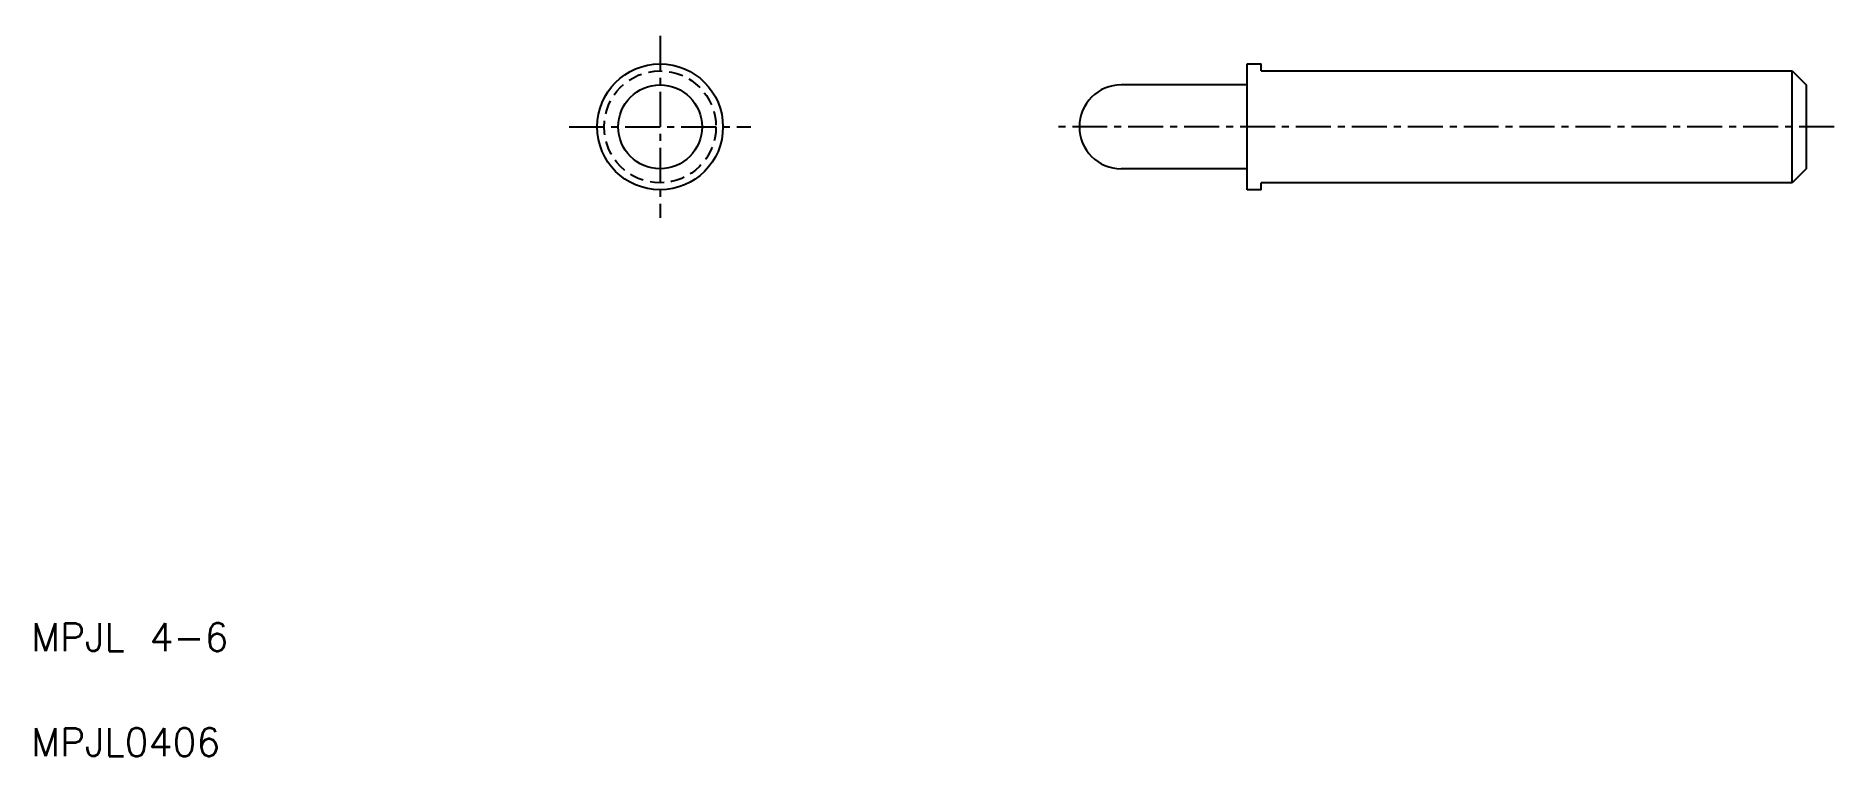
# Model space of a CAD drawing. Extents: x 2.7 to 67, y 2.5 to 28.2.
import ezdxf

# ---------------------------------------------------------------- set-up
doc = ezdxf.new("R2010")
doc.units = 0
doc.linetypes.add('CENTER', pattern=[2, 1.25, -0.25, 0.25, -0.25])
doc.linetypes.add('DASHED', pattern=[0.75, 0.5, -0.25])
doc.layers.get('0').update_dxf_attribs({"linetype": 'CONTINUOUS'})
doc.layers.add('CENTER', color=1, linetype='CENTER')
doc.styles.get("Standard").update_dxf_attribs({"font": 'txt.shx', "bigfont": 'bigfont.shx'})

msp = doc.modelspace()

# ---------------------------------------------------------------- linework, layer by layer
at = {"color": 7, "linetype": 'CONTINUOUS'}
for p, q in [((46, 22.75), (46, 27.25)), ((46, 27.25), (46.5, 27.25)), ((46.5, 27), (46.5, 27.25)), ((46, 26.5), (41.5, 26.5)), ((46.5, 27), (65.5, 27)), ((65.5, 23), (65.5, 27)), ((65.5, 27), (66, 26.5)), ((66, 26.5), (66, 23.5)), ((46, 23.5), (41.5, 23.5)), ((66, 23.5), (65.5, 23)), ((46.5, 22.75), (46, 22.75)), ((65.5, 23), (46.5, 23)), ((46.5, 22.75), (46.5, 23))]:
    msp.add_line(p, q, dxfattribs=at)
for radius in [2.25, 1.5]:
    msp.add_circle((25, 25), radius, dxfattribs=at)
at = {"color": 3, "linetype": 'DASHED'}
msp.add_circle((25, 25), 2, dxfattribs=at)
at = {"color": 7, "linetype": 'CONTINUOUS'}
msp.add_arc((41.5, 25), 1.5, 90, 270, dxfattribs=at)
at = {"layer": 'CENTER', "color": 1, "linetype": 'CENTER'}
for p, q in [((25, 28.25), (25, 21.75)), ((21.75, 25), (28.25, 25)), ((67, 25), (39, 25))]:
    msp.add_line(p, q, dxfattribs=at)

# ---------------------------------------------------------------- texts
at = {"color": 7, "linetype": 'CONTINUOUS'}
for s, p in [('MPJL 4-6', (2.5, 6.25)), ('MPJL0406', (2.5, 2.5))]:
    msp.add_text(s, height=1, dxfattribs=at).set_placement(p)

doc.saveas('drawing.dxf')
